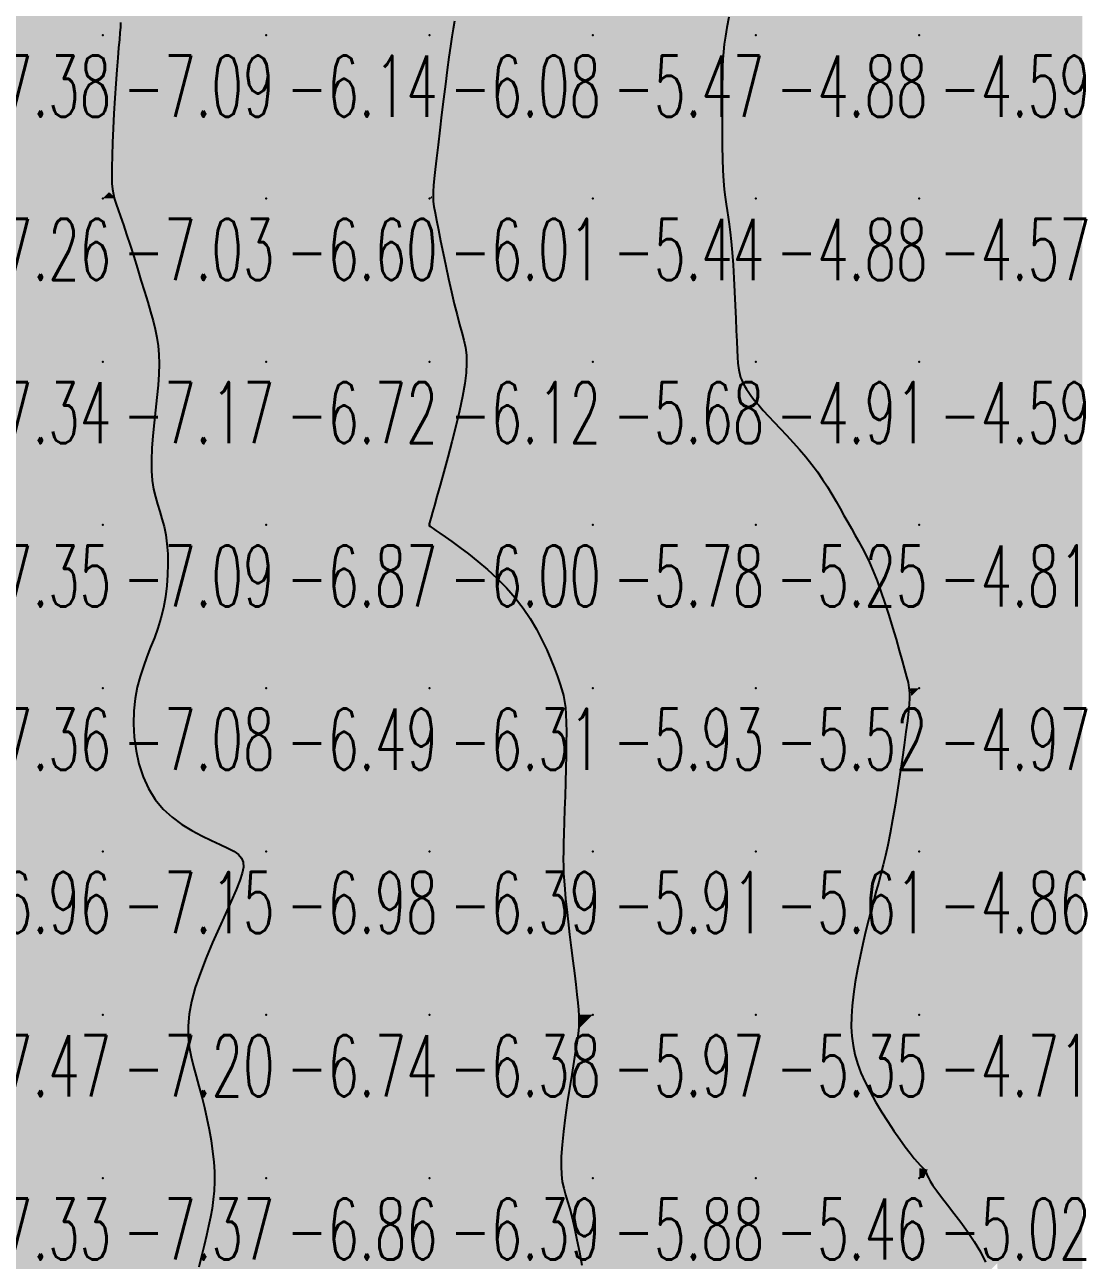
# Model space of a CAD drawing. Header units: millimetres. Extents: x 88261 to 90953, y 390274 to 392322.
# Drawn here: x 89855.5 to 89920.2, y 392062.2 to 392137.9 of the extents above; entities that cross this region are included whole.
import ezdxf
from ezdxf.enums import TextEntityAlignment as Align

# ---------------------------------------------------------------- set-up
doc = ezdxf.new("R2010")
doc.units = ezdxf.units.MM
doc.header["$LTSCALE"] = 25
for name, color, linetype in [('CN_03_00', 7, 'Continuous'), ('CN_04_00', 242, 'Continuous'), ('COTEAlt', 7, 'Continuous'), ('TN_COLORIAGE', 7, 'Continuous')]:
    doc.layers.add(name, color=color, linetype=linetype)
doc.styles.add('Simplex 1.0', font='Simplex.shx', dxfattribs={"width": 0.99, "height": 2.5})
doc.styles.get("Standard").update_dxf_attribs({"font": 'times.ttf'})

# ---------------------------------------------------------------- blocks, each defined once
blk = doc.blocks.new('COTE')
at = {"color": 0}
blk.add_point((0, 0), dxfattribs=at)
at = {"layer": 'COTEAlt'}
blk.add_attdef('ALT', text='', height=3.75, dxfattribs=at).set_placement((1.25, -1.25), align=Align.TOP_LEFT)

msp = doc.modelspace()

# ---------------------------------------------------------------- linework, layer by layer
at = {"layer": 'CN_03_00', "flags": 128}
for points, elevation in [([(89861.334, 392138.015), (89861.321, 392137.73), (89861.294, 392137.39), (89861.256, 392136.976), (89861.208, 392136.468), (89861.155, 392135.849), (89861.097, 392135.109), (89861.039, 392134.273), (89860.981, 392133.374), (89860.927, 392132.449), (89860.879, 392131.531), (89860.838, 392130.654), (89860.809, 392129.852), (89860.791, 392129.161), (89860.789, 392128.603), (89860.804, 392128.158), (89860.836, 392127.796), (89860.889, 392127.484), (89860.963, 392127.193), (89861.06, 392126.892), (89861.182, 392126.548), (89861.331, 392126.132), (89861.506, 392125.621), (89861.702, 392125.026), (89861.914, 392124.37), (89862.136, 392123.672), (89862.361, 392122.954), (89862.582, 392122.237), (89862.795, 392121.542), (89862.991, 392120.889), (89863.167, 392120.292), (89863.32, 392119.743), (89863.449, 392119.223), (89863.551, 392118.716), (89863.626, 392118.205), (89863.673, 392117.673), (89863.689, 392117.104), (89863.674, 392116.48), (89863.628, 392115.791), (89863.558, 392115.049), (89863.476, 392114.274), (89863.39, 392113.484), (89863.312, 392112.698), (89863.251, 392111.935), (89863.217, 392111.213), (89863.22, 392110.552), (89863.267, 392109.964), (89863.351, 392109.437), (89863.463, 392108.957), (89863.593, 392108.504), (89863.731, 392108.063), (89863.868, 392107.617), (89863.994, 392107.148), (89864.099, 392106.639), (89864.175, 392106.079), (89864.22, 392105.475), (89864.233, 392104.836), (89864.214, 392104.174), (89864.162, 392103.502), (89864.076, 392102.829), (89863.956, 392102.167), (89863.802, 392101.527), (89863.613, 392100.917), (89863.4, 392100.328), (89863.174, 392099.75), (89862.946, 392099.171), (89862.726, 392098.578), (89862.526, 392097.961), (89862.356, 392097.308), (89862.228, 392096.608), (89862.152, 392095.853), (89862.133, 392095.057), (89862.174, 392094.237), (89862.282, 392093.413), (89862.458, 392092.601), (89862.708, 392091.821), (89863.037, 392091.089), (89863.447, 392090.425), (89863.939, 392089.841), (89864.495, 392089.334), (89865.091, 392088.896), (89865.706, 392088.518), (89866.317, 392088.192), (89866.901, 392087.911), (89867.435, 392087.666), (89867.897, 392087.448), (89868.269, 392087.249), (89868.548, 392087.051), (89868.737, 392086.836), (89868.838, 392086.587), (89868.854, 392086.286), (89868.786, 392085.915), (89868.638, 392085.455), (89868.411, 392084.889), (89868.111, 392084.206), (89867.756, 392083.424), (89867.368, 392082.568), (89866.968, 392081.663), (89866.577, 392080.734), (89866.217, 392079.807), (89865.909, 392078.906), (89865.674, 392078.056), (89865.529, 392077.276), (89865.466, 392076.56), (89865.474, 392075.894), (89865.539, 392075.265), (89865.65, 392074.66), (89865.794, 392074.065), (89865.959, 392073.468), (89866.133, 392072.855), (89866.304, 392072.217), (89866.468, 392071.558), (89866.62, 392070.886), (89866.758, 392070.209), (89866.876, 392069.535), (89866.972, 392068.872), (89867.042, 392068.227), (89867.081, 392067.609), (89867.088, 392067.023), (89867.064, 392066.462), (89867.012, 392065.918), (89866.936, 392065.379), (89866.837, 392064.838), (89866.72, 392064.284), (89866.588, 392063.709), (89866.443, 392063.103), (89866.288, 392062.459), (89866.129, 392061.782)], -7), ([(89881.79, 392138.092), (89881.711, 392137.632), (89881.63, 392137.132), (89881.543, 392136.563), (89881.447, 392135.896), (89881.342, 392135.113), (89881.23, 392134.239), (89881.114, 392133.309), (89880.998, 392132.356), (89880.886, 392131.416), (89880.78, 392130.523), (89880.686, 392129.712), (89880.605, 392129.017), (89880.542, 392128.462), (89880.497, 392128.023), (89880.473, 392127.666), (89880.469, 392127.357), (89880.487, 392127.06), (89880.528, 392126.741), (89880.592, 392126.366), (89880.682, 392125.901), (89880.796, 392125.32), (89880.932, 392124.641), (89881.084, 392123.894), (89881.249, 392123.105), (89881.421, 392122.304), (89881.597, 392121.519), (89881.772, 392120.776), (89881.941, 392120.106), (89882.1, 392119.526), (89882.243, 392119.018), (89882.363, 392118.554), (89882.455, 392118.105), (89882.512, 392117.642), (89882.528, 392117.138), (89882.498, 392116.565), (89882.414, 392115.894), (89882.274, 392115.107), (89882.087, 392114.228), (89881.867, 392113.294), (89881.626, 392112.337), (89881.378, 392111.393), (89881.134, 392110.498), (89880.908, 392109.685), (89880.712, 392108.99), (89880.557, 392108.438), (89880.44, 392108.019), (89880.355, 392107.715), (89880.298, 392107.507), (89880.262, 392107.376), (89880.243, 392107.303), (89880.234, 392107.269), (89880.232, 392107.255), (89880.23, 392107.246), (89880.228, 392107.238), (89880.226, 392107.231), (89880.225, 392107.226), (89880.224, 392107.221), (89880.224, 392107.217), (89880.224, 392107.213), (89880.225, 392107.21), (89880.228, 392107.206), (89880.243, 392107.193), (89880.282, 392107.165), (89880.355, 392107.113), (89880.473, 392107.029), (89880.649, 392106.905), (89880.892, 392106.734), (89881.215, 392106.506), (89881.624, 392106.216), (89882.105, 392105.866), (89882.641, 392105.462), (89883.212, 392105.008), (89883.802, 392104.509), (89884.392, 392103.969), (89884.964, 392103.392), (89885.499, 392102.785), (89885.984, 392102.151), (89886.417, 392101.503), (89886.801, 392100.852), (89887.139, 392100.209), (89887.435, 392099.586), (89887.689, 392098.996), (89887.907, 392098.45), (89888.089, 392097.959), (89888.24, 392097.53), (89888.361, 392097.147), (89888.457, 392096.787), (89888.528, 392096.428), (89888.579, 392096.049), (89888.613, 392095.627), (89888.631, 392095.139), (89888.636, 392094.565), (89888.632, 392093.89), (89888.621, 392093.133), (89888.603, 392092.319), (89888.581, 392091.477), (89888.556, 392090.632), (89888.53, 392089.811), (89888.505, 392089.041), (89888.483, 392088.348), (89888.465, 392087.75), (89888.453, 392087.231), (89888.448, 392086.765), (89888.452, 392086.327), (89888.467, 392085.891), (89888.493, 392085.433), (89888.534, 392084.927), (89888.59, 392084.347), (89888.661, 392083.677), (89888.746, 392082.935), (89888.839, 392082.148), (89888.936, 392081.342), (89889.034, 392080.545), (89889.128, 392079.782), (89889.214, 392079.082), (89889.288, 392078.47), (89889.346, 392077.964), (89889.386, 392077.542), (89889.408, 392077.174), (89889.411, 392076.829), (89889.393, 392076.475), (89889.353, 392076.082), (89889.291, 392075.619), (89889.204, 392075.054), (89889.094, 392074.369), (89888.967, 392073.583), (89888.832, 392072.729), (89888.696, 392071.84), (89888.569, 392070.946), (89888.459, 392070.08), (89888.374, 392069.274), (89888.321, 392068.56), (89888.309, 392067.959), (89888.333, 392067.453), (89888.389, 392067.014), (89888.473, 392066.612), (89888.579, 392066.219), (89888.703, 392065.806), (89888.841, 392065.344), (89888.986, 392064.804), (89889.136, 392064.168), (89889.286, 392063.453), (89889.435, 392062.689), (89889.579, 392061.903)], -6)]:
    msp.add_lwpolyline(points, dxfattribs=dict(at, elevation=elevation))
at = {"layer": 'CN_04_00', "elevation": -5, "flags": 128}
msp.add_lwpolyline([(89898.587, 392138.342), (89898.471, 392137.716), (89898.38, 392137.169), (89898.312, 392136.677), (89898.263, 392136.215), (89898.229, 392135.759), (89898.206, 392135.285), (89898.192, 392134.769), (89898.183, 392134.185), (89898.177, 392133.519), (89898.172, 392132.785), (89898.172, 392132.008), (89898.176, 392131.212), (89898.186, 392130.421), (89898.203, 392129.659), (89898.228, 392128.949), (89898.263, 392128.317), (89898.307, 392127.777), (89898.359, 392127.312), (89898.418, 392126.895), (89898.481, 392126.499), (89898.546, 392126.099), (89898.612, 392125.667), (89898.677, 392125.177), (89898.738, 392124.603), (89898.795, 392123.928), (89898.846, 392123.17), (89898.893, 392122.358), (89898.936, 392121.521), (89898.974, 392120.688), (89899.009, 392119.886), (89899.04, 392119.145), (89899.069, 392118.493), (89899.095, 392117.951), (89899.12, 392117.511), (89899.147, 392117.157), (89899.177, 392116.872), (89899.213, 392116.641), (89899.256, 392116.449), (89899.31, 392116.279), (89899.375, 392116.115), (89899.454, 392115.944), (89899.551, 392115.761), (89899.67, 392115.562), (89899.812, 392115.347), (89899.983, 392115.11), (89900.185, 392114.851), (89900.423, 392114.566), (89900.699, 392114.253), (89901.015, 392113.91), (89901.365, 392113.539), (89901.739, 392113.145), (89902.129, 392112.73), (89902.527, 392112.299), (89902.923, 392111.856), (89903.308, 392111.404), (89903.674, 392110.946), (89904.014, 392110.486), (89904.329, 392110.028), (89904.623, 392109.572), (89904.897, 392109.121), (89905.156, 392108.679), (89905.402, 392108.246), (89905.638, 392107.825), (89905.868, 392107.419), (89906.093, 392107.028), (89906.316, 392106.642), (89906.538, 392106.251), (89906.76, 392105.842), (89906.982, 392105.405), (89907.208, 392104.929), (89907.436, 392104.401), (89907.67, 392103.811), (89907.909, 392103.153), (89908.149, 392102.444), (89908.385, 392101.706), (89908.614, 392100.963), (89908.83, 392100.237), (89909.029, 392099.55), (89909.205, 392098.925), (89909.355, 392098.385), (89909.475, 392097.944), (89909.564, 392097.579), (89909.624, 392097.259), (89909.657, 392096.953), (89909.662, 392096.631), (89909.641, 392096.26), (89909.596, 392095.811), (89909.528, 392095.251), (89909.437, 392094.561), (89909.327, 392093.76), (89909.202, 392092.879), (89909.066, 392091.949), (89908.921, 392091.001), (89908.771, 392090.066), (89908.62, 392089.173), (89908.471, 392088.354), (89908.327, 392087.631), (89908.186, 392086.992), (89908.048, 392086.413), (89907.909, 392085.874), (89907.767, 392085.354), (89907.622, 392084.831), (89907.47, 392084.282), (89907.309, 392083.688), (89907.139, 392083.031), (89906.965, 392082.322), (89906.791, 392081.575), (89906.625, 392080.804), (89906.471, 392080.026), (89906.336, 392079.255), (89906.225, 392078.506), (89906.144, 392077.794), (89906.099, 392077.13), (89906.092, 392076.508), (89906.124, 392075.918), (89906.197, 392075.351), (89906.313, 392074.796), (89906.474, 392074.244), (89906.682, 392073.685), (89906.938, 392073.11), (89907.241, 392072.511), (89907.582, 392071.9), (89907.947, 392071.29), (89908.324, 392070.696), (89908.7, 392070.131), (89909.063, 392069.609), (89909.399, 392069.145), (89909.696, 392068.753), (89909.944, 392068.442), (89910.145, 392068.205), (89910.304, 392068.031), (89910.426, 392067.907), (89910.517, 392067.823), (89910.58, 392067.766), (89910.622, 392067.726), (89910.647, 392067.69), (89910.66, 392067.647), (89910.673, 392067.589), (89910.695, 392067.508), (89910.737, 392067.395), (89910.81, 392067.241), (89910.925, 392067.04), (89911.093, 392066.781), (89911.323, 392066.457), (89911.624, 392066.063), (89911.98, 392065.606), (89912.375, 392065.095), (89912.792, 392064.541), (89913.212, 392063.954), (89913.619, 392063.344), (89913.994, 392062.72), (89914.32, 392062.093)], dxfattribs=at)
at = {"layer": 'TN_COLORIAGE', "color": 161}
for points in [[(89850.249, 392137.239, -7), (89857.482, 392144.473, -7), (89850.249, 392147.239, -7), (89857.447, 392147.239, -7)], [(89850.249, 392137.239, -7), (89857.482, 392144.473, -7), (89860.249, 392137.239, -7), (89860.249, 392141.036, -7)], [(89861.526, 392138.517, -7.09), (89860.249, 392141.036, -7.09), (89860.249, 392137.239, -7.09)], [(89861.193, 392137.239, -7.09), (89861.526, 392138.517, -7.09), (89860.249, 392137.239, -7.09)], [(89850.249, 392127.239, -7.09), (89860.249, 392127.239, -7.09), (89860.249, 392137.239, -7.09)], [(89850.249, 392137.239, -7.09), (89850.249, 392127.239, -7.09), (89860.249, 392137.239, -7.09)], [(89860.249, 392137.239, -7), (89861.193, 392137.239, -7), (89860.249, 392127.239, -7), (89860.631, 392127.621, -7)], [(89860.631, 392127.621, -7.034), (89861.033, 392127.239, -7.034), (89860.249, 392127.239, -7.034)], [(89850.249, 392117.239, -7.034), (89860.249, 392117.239, -7.034), (89860.249, 392127.239, -7.034)], [(89850.249, 392127.239, -7.034), (89850.249, 392117.239, -7.034), (89860.249, 392127.239, -7.034)], [(89860.249, 392117.239, -7), (89863.222, 392120.213, -7), (89860.249, 392127.239, -7), (89861.033, 392127.239, -7)], [(89863.222, 392120.213, -7.171), (89864.026, 392117.239, -7.171), (89860.249, 392117.239, -7.171)], [(89850.249, 392117.239, -7.171), (89850.249, 392107.239, -7.171), (89860.249, 392117.239, -7.171)], [(89850.249, 392107.239, -7.171), (89860.249, 392107.239, -7.171), (89860.249, 392117.239, -7.171)], [(89860.249, 392117.239, -7), (89864.026, 392117.239, -7), (89860.249, 392107.239, -7), (89862.717, 392109.708, -7)], [(89862.717, 392109.708, -7.092), (89864.424, 392107.239, -7.092), (89860.249, 392107.239, -7.092)], [(89850.249, 392097.239, -7.092), (89860.249, 392097.239, -7.092), (89860.249, 392107.239, -7.092)], [(89850.249, 392107.239, -7.092), (89850.249, 392097.239, -7.092), (89860.249, 392107.239, -7.092)], [(89860.249, 392107.239, -7), (89864.424, 392107.239, -7), (89860.249, 392097.239, -7), (89864.18, 392101.17, -7)], [(89861.666, 392097.239, -7.083), (89864.18, 392101.17, -7.083), (89860.249, 392097.239, -7.083)], [(89850.249, 392097.239, -7), (89850.249, 392088.23, -7), (89860.249, 392097.239, -7), (89853.472, 392090.463, -7)], [(89860.249, 392087.239, -7), (89852.351, 392087.239, -7), (89860.249, 392097.239, -7), (89853.472, 392090.463, -7)], [(89860.249, 392087.239, -7), (89862.527, 392089.517, -7), (89860.249, 392097.239, -7), (89861.666, 392097.239, -7)], [(89862.527, 392089.517, -7.149), (89868.908, 392087.239, -7.149), (89860.249, 392087.239, -7.149)], [(89850.249, 392077.239, -7.149), (89860.249, 392077.239, -7.149), (89860.249, 392087.239, -7.149)], [(89850.249, 392077.239, -7), (89850.249, 392086.454, -7), (89860.249, 392087.239, -7), (89852.351, 392087.239, -7)], [(89860.249, 392077.239, -7), (89869.224, 392086.214, -7), (89860.249, 392087.239, -7), (89868.908, 392087.239, -7)], [(89864.662, 392077.239, -7.202), (89869.224, 392086.214, -7.202), (89860.249, 392077.239, -7.202)], [(89850.249, 392067.239, -7.202), (89860.249, 392067.239, -7.202), (89860.249, 392077.239, -7.202)], [(89850.249, 392077.239, -7.202), (89850.249, 392067.239, -7.202), (89860.249, 392077.239, -7.202)], [(89860.249, 392067.239, -7), (89866.173, 392073.163, -7), (89860.249, 392077.239, -7), (89864.662, 392077.239, -7)], [(89866.173, 392073.163, -7.372), (89867.443, 392067.239, -7.372), (89860.249, 392067.239, -7.372)], [(89850.249, 392057.239, -7.372), (89860.249, 392057.239, -7.372), (89860.249, 392067.239, -7.372)], [(89850.249, 392067.239, -7.372), (89850.249, 392057.239, -7.372), (89860.249, 392067.239, -7.372)], [(89860.249, 392067.239, -7), (89867.443, 392067.239, -7), (89860.249, 392057.239, -7), (89866.544, 392063.534, -7)], [(89865.038, 392057.239, -7.246), (89866.544, 392063.534, -7.246), (89860.249, 392057.239, -7.246)]]:
    msp.add_solid(points, dxfattribs=at)
at = {"layer": 'TN_COLORIAGE', "color": 151}
for points in [[(89861.526, 392138.517, -6.135), (89861.193, 392137.239, -6.135), (89870.249, 392147.239, -6.135), (89870.249, 392137.239, -6.135)], [(89870.249, 392137.239, -6.148), (89880.249, 392137.239, -6.148), (89880.249, 392147.239, -6.148)], [(89870.249, 392147.239, -6.148), (89870.249, 392137.239, -6.148), (89880.249, 392147.239, -6.148)], [(89880.249, 392147.239, -6), (89883.093, 392147.239, -6), (89880.249, 392137.239, -6), (89882.02, 392139.011, -6)], [(89881.562, 392137.239, -6.08), (89882.02, 392139.011, -6.08), (89880.249, 392137.239, -6.08)], [(89861.033, 392127.239, -6.135), (89860.631, 392127.621, -6.135), (89870.249, 392127.239, -6.135), (89870.249, 392137.239, -6.135)], [(89860.631, 392127.621, -6.135), (89861.193, 392137.239, -6.135), (89870.249, 392137.239, -6.135)], [(89870.249, 392137.239, -6.08), (89870.249, 392127.239, -6.08), (89880.249, 392137.239, -6.08)], [(89870.249, 392127.239, -6.08), (89880.249, 392127.239, -6.08), (89880.249, 392137.239, -6.08)], [(89880.249, 392137.239, -6), (89881.562, 392137.239, -6), (89880.249, 392127.239, -6), (89880.415, 392127.406, -6)], [(89880.407, 392127.239, -6.009), (89880.415, 392127.406, -6.009), (89880.249, 392127.239, -6.009)], [(89861.033, 392127.239, -6.596), (89863.222, 392120.213, -6.596), (89870.249, 392127.239, -6.596)], [(89864.026, 392117.239, -6.596), (89863.222, 392120.213, -6.596), (89870.249, 392117.239, -6.596), (89870.249, 392127.239, -6.596)], [(89870.249, 392127.239, -6.009), (89870.249, 392117.239, -6.009), (89880.249, 392127.239, -6.009)], [(89870.249, 392117.239, -6.009), (89880.249, 392117.239, -6.009), (89880.249, 392127.239, -6.009)], [(89880.249, 392117.239, -6), (89882.049, 392119.04, -6), (89880.249, 392127.239, -6), (89880.407, 392127.239, -6)], [(89882.049, 392119.04, -6.123), (89883.046, 392117.239, -6.123), (89880.249, 392117.239, -6.123)], [(89862.717, 392109.708, -6.718), (89864.026, 392117.239, -6.718), (89870.249, 392117.239, -6.718)], [(89864.424, 392107.239, -6.718), (89862.717, 392109.708, -6.718), (89870.249, 392107.239, -6.718), (89870.249, 392117.239, -6.718)], [(89870.249, 392107.239, -6), (89880.231, 392107.239, -6), (89880.249, 392117.239, -6), (89880.249, 392107.365, -6)], [(89870.249, 392117.239, -6.123), (89870.249, 392107.239, -6.123), (89880.249, 392117.239, -6.123)], [(89883.046, 392117.239, -6.123), (89880.249, 392107.365, -6.123), (89880.249, 392117.239, -6.123)], [(89864.18, 392101.17, -6.495), (89861.666, 392097.239, -6.495), (89870.249, 392107.239, -6.495), (89870.249, 392097.239, -6.495)], [(89864.18, 392101.17, -6.871), (89864.424, 392107.239, -6.871), (89870.249, 392107.239, -6.871)], [(89870.249, 392107.239, -6), (89880.231, 392107.239, -6), (89870.249, 392097.239, -6), (89880.217, 392107.208, -6)], [(89870.249, 392097.239, -6), (89880.217, 392107.208, -6), (89880.249, 392097.239, -6), (89880.249, 392107.189, -6)], [(89886.079, 392103.07, -6.31), (89880.249, 392107.189, -6.31), (89880.249, 392097.239, -6.31)], [(89886.079, 392103.07, -6.31), (89888.43, 392097.239, -6.31), (89880.249, 392097.239, -6.31)], [(89861.666, 392097.239, -6.495), (89862.527, 392089.517, -6.495), (89870.249, 392097.239, -6.495)], [(89868.908, 392087.239, -6.495), (89862.527, 392089.517, -6.495), (89870.249, 392087.239, -6.495), (89870.249, 392097.239, -6.495)], [(89870.249, 392087.239, -6.31), (89880.249, 392087.239, -6.31), (89880.249, 392097.239, -6.31)], [(89870.249, 392097.239, -6.31), (89870.249, 392087.239, -6.31), (89880.249, 392097.239, -6.31)], [(89880.249, 392087.239, -6), (89888.738, 392095.728, -6), (89880.249, 392097.239, -6), (89888.43, 392097.239, -6)], [(89888.438, 392087.239, -6.387), (89888.738, 392095.728, -6.387), (89880.249, 392087.239, -6.387)], [(89869.224, 392086.214, -6.744), (89864.662, 392077.239, -6.744), (89870.249, 392087.239, -6.744), (89870.249, 392077.239, -6.744)], [(89868.908, 392087.239, -6.977), (89869.224, 392086.214, -6.977), (89870.249, 392087.239, -6.977)], [(89870.249, 392077.239, -6.387), (89880.249, 392077.239, -6.387), (89880.249, 392087.239, -6.387)], [(89870.249, 392087.239, -6.387), (89870.249, 392077.239, -6.387), (89880.249, 392087.239, -6.387)], [(89880.249, 392087.239, -6), (89888.438, 392087.239, -6), (89880.249, 392077.239, -6), (89888.41, 392085.401, -6)], [(89888.41, 392085.401, -6.38), (89889.461, 392077.239, -6.38), (89880.249, 392077.239, -6.38)], [(89864.662, 392077.239, -6.744), (89866.173, 392073.163, -6.744), (89870.249, 392077.239, -6.744)], [(89867.443, 392067.239, -6.744), (89866.173, 392073.163, -6.744), (89870.249, 392067.239, -6.744), (89870.249, 392077.239, -6.744)], [(89870.249, 392077.239, -6.38), (89870.249, 392067.239, -6.38), (89880.249, 392077.239, -6.38)], [(89870.249, 392067.239, -6.38), (89880.249, 392067.239, -6.38), (89880.249, 392077.239, -6.38)], [(89880.249, 392067.239, -6), (89889.471, 392076.462, -6), (89880.249, 392077.239, -6), (89889.461, 392077.239, -6)], [(89887.877, 392067.239, -6.385), (89889.471, 392076.462, -6.385), (89880.249, 392067.239, -6.385)], [(89866.544, 392063.534, -6.732), (89865.038, 392057.239, -6.732), (89870.249, 392067.239, -6.732), (89870.249, 392057.239, -6.732)], [(89866.544, 392063.534, -6.855), (89867.443, 392067.239, -6.855), (89870.249, 392067.239, -6.855)], [(89870.249, 392057.239, -6.385), (89880.249, 392057.239, -6.385), (89880.249, 392067.239, -6.385)], [(89870.249, 392067.239, -6.385), (89870.249, 392057.239, -6.385), (89880.249, 392067.239, -6.385)], [(89880.249, 392057.239, -6), (89888.948, 392065.938, -6), (89880.249, 392067.239, -6), (89887.877, 392067.239, -6)], [(89880.249, 392057.239, -6), (89888.948, 392065.938, -6), (89890.249, 392057.239, -6), (89890.249, 392057.832, -6)]]:
    msp.add_solid(points, dxfattribs=at)
at = {"layer": 'TN_COLORIAGE', "color": 141}
for points in [[(89882.02, 392139.011, -5.468), (89881.562, 392137.239, -5.468), (89890.249, 392147.239, -5.468), (89890.249, 392137.239, -5.468)], [(89890.249, 392147.239, -5.017), (89890.249, 392137.239, -5.017), (89900.249, 392147.239, -5.017)], [(89890.249, 392137.239, -5), (89898.276, 392137.239, -5), (89900.249, 392147.239, -5), (89900.249, 392145.935, -5)], [(89880.415, 392127.406, -5.438), (89880.407, 392127.239, -5.438), (89890.249, 392137.239, -5.438), (89890.249, 392127.239, -5.438)], [(89880.415, 392127.406, -5.468), (89881.562, 392137.239, -5.468), (89890.249, 392137.239, -5.468)], [(89890.249, 392137.239, -5), (89898.276, 392137.239, -5), (89890.249, 392127.239, -5), (89898.168, 392135.158, -5)], [(89898.153, 392127.239, -5.438), (89898.168, 392135.158, -5.438), (89890.249, 392127.239, -5.438)], [(89880.407, 392127.239, -5.438), (89882.049, 392119.04, -5.438), (89890.249, 392127.239, -5.438)], [(89883.046, 392117.239, -5.438), (89882.049, 392119.04, -5.438), (89890.249, 392117.239, -5.438), (89890.249, 392127.239, -5.438)], [(89890.249, 392117.239, -5), (89898.795, 392125.786, -5), (89890.249, 392127.239, -5), (89898.153, 392127.239, -5)], [(89898.795, 392125.786, -5.682), (89899.098, 392117.239, -5.682), (89890.249, 392117.239, -5.682)], [(89880.249, 392107.239, -5.682), (89890.249, 392107.239, -5.682), (89890.249, 392117.239, -5.682)], [(89880.249, 392107.365, -5.682), (89883.046, 392117.239, -5.682), (89880.249, 392107.239, -5.682), (89890.249, 392117.239, -5.682)], [(89890.249, 392107.239, -5), (89899.226, 392116.216, -5), (89890.249, 392117.239, -5), (89899.098, 392117.239, -5)], [(89890.249, 392107.239, -5), (89899.226, 392116.216, -5), (89900.249, 392107.239, -5), (89900.249, 392114.585, -5)], [(89903.972, 392110.963, -5.246), (89900.249, 392114.585, -5.246), (89900.249, 392107.239, -5.246)], [(89903.972, 392110.963, -5.246), (89905.907, 392107.239, -5.246), (89900.249, 392107.239, -5.246)], [(89880.217, 392107.208, -5.998), (89880.231, 392107.239, -5.998), (89880.249, 392107.239, -5.998)], [(89880.249, 392107.189, -5.998), (89880.217, 392107.208, -5.998), (89880.249, 392107.239, -5.998)], [(89880.249, 392107.365, -5.998), (89880.231, 392107.239, -5.998), (89880.249, 392107.239, -5.998)], [(89880.249, 392107.189, -5.779), (89886.079, 392103.07, -5.779), (89880.249, 392107.239, -5.779), (89890.249, 392107.239, -5.779)], [(89888.43, 392097.239, -5.779), (89886.079, 392103.07, -5.779), (89890.249, 392097.239, -5.779), (89890.249, 392107.239, -5.779)], [(89890.249, 392107.239, -5.246), (89890.249, 392097.239, -5.246), (89900.249, 392107.239, -5.246)], [(89890.249, 392097.239, -5.246), (89900.249, 392097.239, -5.246), (89900.249, 392107.239, -5.246)], [(89900.249, 392097.239, -5), (89907.606, 392104.596, -5), (89900.249, 392107.239, -5), (89905.907, 392107.239, -5)], [(89907.606, 392104.596, -5.525), (89909.69, 392097.239, -5.525), (89900.249, 392097.239, -5.525)], [(89888.43, 392097.239, -5.931), (89888.738, 392095.728, -5.931), (89890.249, 392097.239, -5.931)], [(89888.738, 392095.728, -5.914), (89888.438, 392087.239, -5.914), (89890.249, 392097.239, -5.914), (89890.249, 392087.239, -5.914)], [(89890.249, 392087.239, -5.525), (89900.249, 392087.239, -5.525), (89900.249, 392097.239, -5.525)], [(89890.249, 392097.239, -5.525), (89890.249, 392087.239, -5.525), (89900.249, 392097.239, -5.525)], [(89900.249, 392087.239, -5), (89909.767, 392096.757, -5), (89900.249, 392097.239, -5), (89909.69, 392097.239, -5)], [(89908.409, 392087.239, -5.613), (89909.767, 392096.757, -5.613), (89900.249, 392087.239, -5.613)], [(89889.461, 392077.239, -5.914), (89888.41, 392085.401, -5.914), (89890.249, 392077.239, -5.914), (89890.249, 392087.239, -5.914)], [(89888.41, 392085.401, -5.914), (89888.438, 392087.239, -5.914), (89890.249, 392087.239, -5.914)], [(89890.249, 392077.239, -5.613), (89900.249, 392077.239, -5.613), (89900.249, 392087.239, -5.613)], [(89890.249, 392087.239, -5.613), (89890.249, 392077.239, -5.613), (89900.249, 392087.239, -5.613)], [(89900.249, 392087.239, -5), (89908.409, 392087.239, -5), (89900.249, 392077.239, -5), (89907.421, 392084.412, -5)], [(89905.76, 392077.239, -5.35), (89907.421, 392084.412, -5.35), (89900.249, 392077.239, -5.35)], [(89889.471, 392076.462, -5.88), (89887.877, 392067.239, -5.88), (89890.249, 392077.239, -5.88), (89890.249, 392067.239, -5.88)], [(89889.461, 392077.239, -5.968), (89889.471, 392076.462, -5.968), (89890.249, 392077.239, -5.968)], [(89890.249, 392077.239, -5.35), (89890.249, 392067.239, -5.35), (89900.249, 392077.239, -5.35)], [(89890.249, 392067.239, -5.35), (89900.249, 392067.239, -5.35), (89900.249, 392077.239, -5.35)], [(89900.249, 392067.239, -5), (89906.404, 392073.395, -5), (89900.249, 392077.239, -5), (89905.76, 392077.239, -5)], [(89900.249, 392067.239, -5), (89906.404, 392073.395, -5), (89910.249, 392067.239, -5), (89910.249, 392067.84, -5)], [(89910.774, 392067.765, -5.018), (89910.249, 392067.84, -5.018), (89910.249, 392067.239, -5.018)], [(89910.534, 392067.239, -5.018), (89910.774, 392067.765, -5.018), (89910.249, 392067.239, -5.018)], [(89887.877, 392067.239, -5.88), (89888.948, 392065.938, -5.88), (89890.249, 392067.239, -5.88)], [(89890.249, 392057.832, -5.88), (89888.948, 392065.938, -5.88), (89890.249, 392067.239, -5.88)], [(89890.249, 392057.832, -5.457), (89890.386, 392057.376, -5.457), (89890.249, 392067.239, -5.457), (89900.249, 392067.239, -5.457)], [(89890.51, 392057.239, -5.457), (89890.386, 392057.376, -5.457), (89900.249, 392057.239, -5.457), (89900.249, 392067.239, -5.457)], [(89900.249, 392057.239, -5.018), (89910.249, 392057.239, -5.018), (89910.249, 392067.239, -5.018)], [(89900.249, 392067.239, -5.018), (89900.249, 392057.239, -5.018), (89910.249, 392067.239, -5.018)], [(89910.249, 392057.239, -5), (89915.03, 392062.02, -5), (89910.249, 392067.239, -5), (89910.534, 392067.239, -5)]]:
    msp.add_solid(points, dxfattribs=at)
at = {"layer": 'TN_COLORIAGE', "color": 131}
for points in [[(89900.249, 392145.935, -4.536), (89900.607, 392147.239, -4.536), (89900.249, 392137.239, -4.536), (89910.249, 392147.239, -4.536)], [(89900.249, 392137.239, -4.536), (89910.249, 392137.239, -4.536), (89910.249, 392147.239, -4.536)], [(89920.226, 392147.217, -4.536), (89920.229, 392147.239, -4.536), (89910.249, 392137.239, -4.536), (89910.249, 392147.239, -4.536)], [(89920.249, 392147.206, -4.587), (89920.226, 392147.217, -4.587), (89920.249, 392137.239, -4.587), (89910.249, 392137.239, -4.587)], [(89900.249, 392145.935, -4.885), (89898.276, 392137.239, -4.885), (89900.249, 392137.239, -4.885)], [(89898.168, 392135.158, -4.884), (89898.153, 392127.239, -4.884), (89900.249, 392137.239, -4.884), (89900.249, 392127.239, -4.884)], [(89898.168, 392135.158, -4.885), (89898.276, 392137.239, -4.885), (89900.249, 392137.239, -4.885)], [(89900.249, 392127.239, -4.587), (89910.249, 392127.239, -4.587), (89910.249, 392137.239, -4.587)], [(89900.249, 392137.239, -4.587), (89900.249, 392127.239, -4.587), (89910.249, 392137.239, -4.587)], [(89910.249, 392137.239, -4.727), (89910.249, 392127.239, -4.727), (89920.249, 392137.239, -4.727)], [(89910.249, 392127.239, -4.727), (89920.249, 392127.239, -4.727), (89920.249, 392137.239, -4.727)], [(89898.153, 392127.239, -4.884), (89898.795, 392125.786, -4.884), (89900.249, 392127.239, -4.884)], [(89899.098, 392117.239, -4.884), (89898.795, 392125.786, -4.884), (89900.249, 392117.239, -4.884), (89900.249, 392127.239, -4.884)], [(89900.249, 392127.239, -4.572), (89900.249, 392117.239, -4.572), (89910.249, 392127.239, -4.572)], [(89900.249, 392117.239, -4.572), (89910.249, 392117.239, -4.572), (89910.249, 392127.239, -4.572)], [(89910.249, 392127.239, -4.276), (89910.249, 392117.239, -4.276), (89920.249, 392127.239, -4.276)], [(89910.249, 392117.239, -4.276), (89920.249, 392117.239, -4.276), (89920.249, 392127.239, -4.276)], [(89899.098, 392117.239, -4.911), (89899.226, 392116.216, -4.911), (89900.249, 392117.239, -4.911)], [(89900.249, 392114.585, -4.911), (89899.226, 392116.216, -4.911), (89900.249, 392117.239, -4.911)], [(89900.249, 392114.585, -4.586), (89903.972, 392110.963, -4.586), (89900.249, 392117.239, -4.586), (89910.249, 392117.239, -4.586)], [(89905.907, 392107.239, -4.586), (89903.972, 392110.963, -4.586), (89910.249, 392107.239, -4.586), (89910.249, 392117.239, -4.586)], [(89910.249, 392107.239, -4.42), (89920.249, 392107.239, -4.42), (89920.249, 392117.239, -4.42)], [(89910.249, 392117.239, -4.42), (89910.249, 392107.239, -4.42), (89920.249, 392117.239, -4.42)], [(89905.907, 392107.239, -4.812), (89907.606, 392104.596, -4.812), (89910.249, 392107.239, -4.812)], [(89909.69, 392097.239, -4.812), (89907.606, 392104.596, -4.812), (89910.249, 392097.239, -4.812), (89910.249, 392107.239, -4.812)], [(89910.249, 392107.239, -4.749), (89910.249, 392097.239, -4.749), (89920.249, 392107.239, -4.749)], [(89910.249, 392097.239, -4.749), (89920.249, 392097.239, -4.749), (89920.249, 392107.239, -4.749)], [(89909.767, 392096.757, -4.862), (89908.409, 392087.239, -4.862), (89910.249, 392097.239, -4.862), (89910.249, 392087.239, -4.862)], [(89909.69, 392097.239, -4.969), (89909.767, 392096.757, -4.969), (89910.249, 392097.239, -4.969)], [(89910.249, 392087.239, -4.929), (89920.249, 392087.239, -4.929), (89920.249, 392097.239, -4.929)], [(89910.249, 392097.239, -4.929), (89910.249, 392087.239, -4.929), (89920.249, 392097.239, -4.929)], [(89907.421, 392084.412, -4.715), (89905.76, 392077.239, -4.715), (89910.249, 392087.239, -4.715), (89910.249, 392077.239, -4.715)], [(89907.421, 392084.412, -4.862), (89908.409, 392087.239, -4.862), (89910.249, 392087.239, -4.862)], [(89910.249, 392087.239, -4.908), (89910.249, 392077.239, -4.908), (89920.249, 392087.239, -4.908)], [(89910.249, 392077.239, -4.908), (89920.249, 392077.239, -4.908), (89920.249, 392087.239, -4.908)], [(89905.76, 392077.239, -4.715), (89906.404, 392073.395, -4.715), (89910.249, 392077.239, -4.715)], [(89910.249, 392067.84, -4.715), (89906.404, 392073.395, -4.715), (89910.249, 392077.239, -4.715)], [(89910.249, 392067.84, -4.671), (89910.774, 392067.765, -4.671), (89910.249, 392077.239, -4.671), (89920.249, 392077.239, -4.671)], [(89910.774, 392067.765, -4.38), (89910.534, 392067.239, -4.38), (89920.249, 392077.239, -4.38), (89920.249, 392067.239, -4.38)], [(89910.534, 392067.239, -4.38), (89915.03, 392062.02, -4.38), (89920.249, 392067.239, -4.38)], [(89915.267, 392057.239, -4.38), (89915.03, 392062.02, -4.38), (89920.249, 392057.239, -4.38), (89920.249, 392067.239, -4.38)]]:
    msp.add_solid(points, dxfattribs=at)

# ---------------------------------------------------------------- block references
at = {"layer": 'COTEAlt'}
ref = msp.add_blockref('COTE', (89850.249, 392137.239), dxfattribs=at)
ref.add_attrib('ALT', '-7.38', dxfattribs={"height": 3.75, "style": 'Simplex 1.0', "width": 0.6}).set_placement((89851.499, 392135.989), align=Align.TOP_LEFT)
ref = msp.add_blockref('COTE', (89860.249, 392137.239), dxfattribs=at)
ref.add_attrib('ALT', '-7.09', dxfattribs={"height": 3.75, "style": 'Simplex 1.0', "width": 0.6}).set_placement((89861.499, 392135.989), align=Align.TOP_LEFT)
ref = msp.add_blockref('COTE', (89870.249, 392137.239), dxfattribs=at)
ref.add_attrib('ALT', '-6.14', dxfattribs={"height": 3.75, "style": 'Simplex 1.0', "width": 0.6}).set_placement((89871.499, 392135.989), align=Align.TOP_LEFT)
ref = msp.add_blockref('COTE', (89880.249, 392137.239), dxfattribs=at)
ref.add_attrib('ALT', '-6.08', dxfattribs={"height": 3.75, "style": 'Simplex 1.0', "width": 0.6}).set_placement((89881.499, 392135.989), align=Align.TOP_LEFT)
ref = msp.add_blockref('COTE', (89890.249, 392137.239), dxfattribs=at)
ref.add_attrib('ALT', '-5.47', dxfattribs={"height": 3.75, "style": 'Simplex 1.0', "width": 0.6}).set_placement((89891.499, 392135.989), align=Align.TOP_LEFT)
ref = msp.add_blockref('COTE', (89900.249, 392137.239), dxfattribs=at)
ref.add_attrib('ALT', '-4.88', dxfattribs={"height": 3.75, "style": 'Simplex 1.0', "width": 0.6}).set_placement((89901.499, 392135.989), align=Align.TOP_LEFT)
ref = msp.add_blockref('COTE', (89910.249, 392137.239), dxfattribs=at)
ref.add_attrib('ALT', '-4.59', dxfattribs={"height": 3.75, "style": 'Simplex 1.0', "width": 0.6}).set_placement((89911.499, 392135.989), align=Align.TOP_LEFT)
ref = msp.add_blockref('COTE', (89850.249, 392127.239), dxfattribs=at)
ref.add_attrib('ALT', '-7.26', dxfattribs={"height": 3.75, "style": 'Simplex 1.0', "width": 0.6}).set_placement((89851.499, 392125.989), align=Align.TOP_LEFT)
ref = msp.add_blockref('COTE', (89860.249, 392127.239), dxfattribs=at)
ref.add_attrib('ALT', '-7.03', dxfattribs={"height": 3.75, "style": 'Simplex 1.0', "width": 0.6}).set_placement((89861.499, 392125.989), align=Align.TOP_LEFT)
ref = msp.add_blockref('COTE', (89870.249, 392127.239), dxfattribs=at)
ref.add_attrib('ALT', '-6.60', dxfattribs={"height": 3.75, "style": 'Simplex 1.0', "width": 0.6}).set_placement((89871.499, 392125.989), align=Align.TOP_LEFT)
ref = msp.add_blockref('COTE', (89880.249, 392127.239), dxfattribs=at)
ref.add_attrib('ALT', '-6.01', dxfattribs={"height": 3.75, "style": 'Simplex 1.0', "width": 0.6}).set_placement((89881.499, 392125.989), align=Align.TOP_LEFT)
ref = msp.add_blockref('COTE', (89890.249, 392127.239), dxfattribs=at)
ref.add_attrib('ALT', '-5.44', dxfattribs={"height": 3.75, "style": 'Simplex 1.0', "width": 0.6}).set_placement((89891.499, 392125.989), align=Align.TOP_LEFT)
ref = msp.add_blockref('COTE', (89900.249, 392127.239), dxfattribs=at)
ref.add_attrib('ALT', '-4.88', dxfattribs={"height": 3.75, "style": 'Simplex 1.0', "width": 0.6}).set_placement((89901.499, 392125.989), align=Align.TOP_LEFT)
ref = msp.add_blockref('COTE', (89910.249, 392127.239), dxfattribs=at)
ref.add_attrib('ALT', '-4.57', dxfattribs={"height": 3.75, "style": 'Simplex 1.0', "width": 0.6}).set_placement((89911.499, 392125.989), align=Align.TOP_LEFT)
ref = msp.add_blockref('COTE', (89850.249, 392117.239), dxfattribs=at)
ref.add_attrib('ALT', '-7.34', dxfattribs={"height": 3.75, "style": 'Simplex 1.0', "width": 0.6}).set_placement((89851.499, 392115.989), align=Align.TOP_LEFT)
ref = msp.add_blockref('COTE', (89860.249, 392117.239), dxfattribs=at)
ref.add_attrib('ALT', '-7.17', dxfattribs={"height": 3.75, "style": 'Simplex 1.0', "width": 0.6}).set_placement((89861.499, 392115.989), align=Align.TOP_LEFT)
ref = msp.add_blockref('COTE', (89870.249, 392117.239), dxfattribs=at)
ref.add_attrib('ALT', '-6.72', dxfattribs={"height": 3.75, "style": 'Simplex 1.0', "width": 0.6}).set_placement((89871.499, 392115.989), align=Align.TOP_LEFT)
ref = msp.add_blockref('COTE', (89880.249, 392117.239), dxfattribs=at)
ref.add_attrib('ALT', '-6.12', dxfattribs={"height": 3.75, "style": 'Simplex 1.0', "width": 0.6}).set_placement((89881.499, 392115.989), align=Align.TOP_LEFT)
ref = msp.add_blockref('COTE', (89890.249, 392117.239), dxfattribs=at)
ref.add_attrib('ALT', '-5.68', dxfattribs={"height": 3.75, "style": 'Simplex 1.0', "width": 0.6}).set_placement((89891.499, 392115.989), align=Align.TOP_LEFT)
ref = msp.add_blockref('COTE', (89900.249, 392117.239), dxfattribs=at)
ref.add_attrib('ALT', '-4.91', dxfattribs={"height": 3.75, "style": 'Simplex 1.0', "width": 0.6}).set_placement((89901.499, 392115.989), align=Align.TOP_LEFT)
ref = msp.add_blockref('COTE', (89910.249, 392117.239), dxfattribs=at)
ref.add_attrib('ALT', '-4.59', dxfattribs={"height": 3.75, "style": 'Simplex 1.0', "width": 0.6}).set_placement((89911.499, 392115.989), align=Align.TOP_LEFT)
ref = msp.add_blockref('COTE', (89850.249, 392107.239), dxfattribs=at)
ref.add_attrib('ALT', '-7.35', dxfattribs={"height": 3.75, "style": 'Simplex 1.0', "width": 0.6}).set_placement((89851.499, 392105.989), align=Align.TOP_LEFT)
ref = msp.add_blockref('COTE', (89860.249, 392107.239), dxfattribs=at)
ref.add_attrib('ALT', '-7.09', dxfattribs={"height": 3.75, "style": 'Simplex 1.0', "width": 0.6}).set_placement((89861.499, 392105.989), align=Align.TOP_LEFT)
ref = msp.add_blockref('COTE', (89870.249, 392107.239), dxfattribs=at)
ref.add_attrib('ALT', '-6.87', dxfattribs={"height": 3.75, "style": 'Simplex 1.0', "width": 0.6}).set_placement((89871.499, 392105.989), align=Align.TOP_LEFT)
ref = msp.add_blockref('COTE', (89880.249, 392107.239), dxfattribs=at)
ref.add_attrib('ALT', '-6.00', dxfattribs={"height": 3.75, "style": 'Simplex 1.0', "width": 0.6}).set_placement((89881.499, 392105.989), align=Align.TOP_LEFT)
ref = msp.add_blockref('COTE', (89890.249, 392107.239), dxfattribs=at)
ref.add_attrib('ALT', '-5.78', dxfattribs={"height": 3.75, "style": 'Simplex 1.0', "width": 0.6}).set_placement((89891.499, 392105.989), align=Align.TOP_LEFT)
ref = msp.add_blockref('COTE', (89900.249, 392107.239), dxfattribs=at)
ref.add_attrib('ALT', '-5.25', dxfattribs={"height": 3.75, "style": 'Simplex 1.0', "width": 0.6}).set_placement((89901.499, 392105.989), align=Align.TOP_LEFT)
ref = msp.add_blockref('COTE', (89910.249, 392107.239), dxfattribs=at)
ref.add_attrib('ALT', '-4.81', dxfattribs={"height": 3.75, "style": 'Simplex 1.0', "width": 0.6}).set_placement((89911.499, 392105.989), align=Align.TOP_LEFT)
ref = msp.add_blockref('COTE', (89850.249, 392097.239), dxfattribs=at)
ref.add_attrib('ALT', '-7.36', dxfattribs={"height": 3.75, "style": 'Simplex 1.0', "width": 0.6}).set_placement((89851.499, 392095.989), align=Align.TOP_LEFT)
ref = msp.add_blockref('COTE', (89860.249, 392097.239), dxfattribs=at)
ref.add_attrib('ALT', '-7.08', dxfattribs={"height": 3.75, "style": 'Simplex 1.0', "width": 0.6}).set_placement((89861.499, 392095.989), align=Align.TOP_LEFT)
ref = msp.add_blockref('COTE', (89870.249, 392097.239), dxfattribs=at)
ref.add_attrib('ALT', '-6.49', dxfattribs={"height": 3.75, "style": 'Simplex 1.0', "width": 0.6}).set_placement((89871.499, 392095.989), align=Align.TOP_LEFT)
ref = msp.add_blockref('COTE', (89880.249, 392097.239), dxfattribs=at)
ref.add_attrib('ALT', '-6.31', dxfattribs={"height": 3.75, "style": 'Simplex 1.0', "width": 0.6}).set_placement((89881.499, 392095.989), align=Align.TOP_LEFT)
ref = msp.add_blockref('COTE', (89890.249, 392097.239), dxfattribs=at)
ref.add_attrib('ALT', '-5.93', dxfattribs={"height": 3.75, "style": 'Simplex 1.0', "width": 0.6}).set_placement((89891.499, 392095.989), align=Align.TOP_LEFT)
ref = msp.add_blockref('COTE', (89900.249, 392097.239), dxfattribs=at)
ref.add_attrib('ALT', '-5.52', dxfattribs={"height": 3.75, "style": 'Simplex 1.0', "width": 0.6}).set_placement((89901.499, 392095.989), align=Align.TOP_LEFT)
ref = msp.add_blockref('COTE', (89910.249, 392097.239), dxfattribs=at)
ref.add_attrib('ALT', '-4.97', dxfattribs={"height": 3.75, "style": 'Simplex 1.0', "width": 0.6}).set_placement((89911.499, 392095.989), align=Align.TOP_LEFT)
ref = msp.add_blockref('COTE', (89850.249, 392087.239), dxfattribs=at)
ref.add_attrib('ALT', '-6.96', dxfattribs={"height": 3.75, "style": 'Simplex 1.0', "width": 0.6}).set_placement((89851.499, 392085.989), align=Align.TOP_LEFT)
ref = msp.add_blockref('COTE', (89860.249, 392087.239), dxfattribs=at)
ref.add_attrib('ALT', '-7.15', dxfattribs={"height": 3.75, "style": 'Simplex 1.0', "width": 0.6}).set_placement((89861.499, 392085.989), align=Align.TOP_LEFT)
ref = msp.add_blockref('COTE', (89870.249, 392087.239), dxfattribs=at)
ref.add_attrib('ALT', '-6.98', dxfattribs={"height": 3.75, "style": 'Simplex 1.0', "width": 0.6}).set_placement((89871.499, 392085.989), align=Align.TOP_LEFT)
ref = msp.add_blockref('COTE', (89880.249, 392087.239), dxfattribs=at)
ref.add_attrib('ALT', '-6.39', dxfattribs={"height": 3.75, "style": 'Simplex 1.0', "width": 0.6}).set_placement((89881.499, 392085.989), align=Align.TOP_LEFT)
ref = msp.add_blockref('COTE', (89890.249, 392087.239), dxfattribs=at)
ref.add_attrib('ALT', '-5.91', dxfattribs={"height": 3.75, "style": 'Simplex 1.0', "width": 0.6}).set_placement((89891.499, 392085.989), align=Align.TOP_LEFT)
ref = msp.add_blockref('COTE', (89900.249, 392087.239), dxfattribs=at)
ref.add_attrib('ALT', '-5.61', dxfattribs={"height": 3.75, "style": 'Simplex 1.0', "width": 0.6}).set_placement((89901.499, 392085.989), align=Align.TOP_LEFT)
ref = msp.add_blockref('COTE', (89910.249, 392087.239), dxfattribs=at)
ref.add_attrib('ALT', '-4.86', dxfattribs={"height": 3.75, "style": 'Simplex 1.0', "width": 0.6}).set_placement((89911.499, 392085.989), align=Align.TOP_LEFT)
ref = msp.add_blockref('COTE', (89850.249, 392077.239), dxfattribs=at)
ref.add_attrib('ALT', '-7.47', dxfattribs={"height": 3.75, "style": 'Simplex 1.0', "width": 0.6}).set_placement((89851.499, 392075.989), align=Align.TOP_LEFT)
ref = msp.add_blockref('COTE', (89860.249, 392077.239), dxfattribs=at)
ref.add_attrib('ALT', '-7.20', dxfattribs={"height": 3.75, "style": 'Simplex 1.0', "width": 0.6}).set_placement((89861.499, 392075.989), align=Align.TOP_LEFT)
ref = msp.add_blockref('COTE', (89870.249, 392077.239), dxfattribs=at)
ref.add_attrib('ALT', '-6.74', dxfattribs={"height": 3.75, "style": 'Simplex 1.0', "width": 0.6}).set_placement((89871.499, 392075.989), align=Align.TOP_LEFT)
ref = msp.add_blockref('COTE', (89880.249, 392077.239), dxfattribs=at)
ref.add_attrib('ALT', '-6.38', dxfattribs={"height": 3.75, "style": 'Simplex 1.0', "width": 0.6}).set_placement((89881.499, 392075.989), align=Align.TOP_LEFT)
ref = msp.add_blockref('COTE', (89890.249, 392077.239), dxfattribs=at)
ref.add_attrib('ALT', '-5.97', dxfattribs={"height": 3.75, "style": 'Simplex 1.0', "width": 0.6}).set_placement((89891.499, 392075.989), align=Align.TOP_LEFT)
ref = msp.add_blockref('COTE', (89900.249, 392077.239), dxfattribs=at)
ref.add_attrib('ALT', '-5.35', dxfattribs={"height": 3.75, "style": 'Simplex 1.0', "width": 0.6}).set_placement((89901.499, 392075.989), align=Align.TOP_LEFT)
ref = msp.add_blockref('COTE', (89910.249, 392077.239), dxfattribs=at)
ref.add_attrib('ALT', '-4.71', dxfattribs={"height": 3.75, "style": 'Simplex 1.0', "width": 0.6}).set_placement((89911.499, 392075.989), align=Align.TOP_LEFT)
ref = msp.add_blockref('COTE', (89850.249, 392067.239), dxfattribs=at)
ref.add_attrib('ALT', '-7.33', dxfattribs={"height": 3.75, "style": 'Simplex 1.0', "width": 0.6}).set_placement((89851.499, 392065.989), align=Align.TOP_LEFT)
ref = msp.add_blockref('COTE', (89860.249, 392067.239), dxfattribs=at)
ref.add_attrib('ALT', '-7.37', dxfattribs={"height": 3.75, "style": 'Simplex 1.0', "width": 0.6}).set_placement((89861.499, 392065.989), align=Align.TOP_LEFT)
ref = msp.add_blockref('COTE', (89870.249, 392067.239), dxfattribs=at)
ref.add_attrib('ALT', '-6.86', dxfattribs={"height": 3.75, "style": 'Simplex 1.0', "width": 0.6}).set_placement((89871.499, 392065.989), align=Align.TOP_LEFT)
ref = msp.add_blockref('COTE', (89880.249, 392067.239), dxfattribs=at)
ref.add_attrib('ALT', '-6.39', dxfattribs={"height": 3.75, "style": 'Simplex 1.0', "width": 0.6}).set_placement((89881.499, 392065.989), align=Align.TOP_LEFT)
ref = msp.add_blockref('COTE', (89890.249, 392067.239), dxfattribs=at)
ref.add_attrib('ALT', '-5.88', dxfattribs={"height": 3.75, "style": 'Simplex 1.0', "width": 0.6}).set_placement((89891.499, 392065.989), align=Align.TOP_LEFT)
ref = msp.add_blockref('COTE', (89900.249, 392067.239), dxfattribs=at)
ref.add_attrib('ALT', '-5.46', dxfattribs={"height": 3.75, "style": 'Simplex 1.0', "width": 0.6}).set_placement((89901.499, 392065.989), align=Align.TOP_LEFT)
ref = msp.add_blockref('COTE', (89910.249, 392067.239), dxfattribs=at)
ref.add_attrib('ALT', '-5.02', dxfattribs={"height": 3.75, "style": 'Simplex 1.0', "width": 0.6}).set_placement((89911.499, 392065.989), align=Align.TOP_LEFT)

doc.saveas('drawing.dxf')
